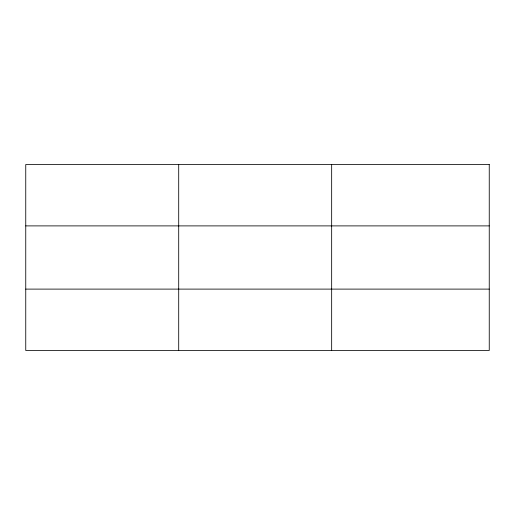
<?xml version="1.0" encoding="UTF-8"?>
<svg xmlns="http://www.w3.org/2000/svg" width="515" height="515" viewBox="0 0 515 515"><rect width="100%" height="100%" fill="white"/><g stroke="black" fill="none" stroke-linecap="round" stroke-linejoin="round"><path stroke-width="0.77" d="M178.705 164.536L178.705 350.464M331.66 164.536L331.66 350.464M25.75 225.892L489.25 225.892M25.75 289.108L489.25 289.108M489.25 164.536L489.25 350.464L25.75 350.464L25.75 164.536L489.25 164.536"/></g></svg>
